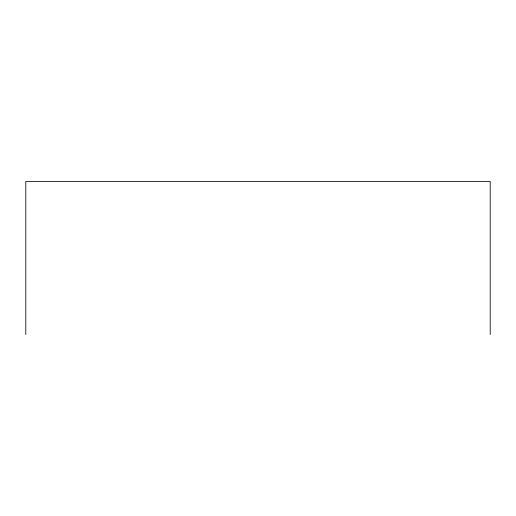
<?xml version="1.0" encoding="UTF-8"?>
<svg xmlns="http://www.w3.org/2000/svg" width="516" height="516" viewBox="0 0 516 516"><rect width="100%" height="100%" fill="white"/><g stroke="black" fill="none" stroke-linecap="round" stroke-linejoin="round"><path stroke-width="0.77" d="M490.2 334.516L490.2 181.484L25.8 181.484L25.8 334.516"/></g></svg>
